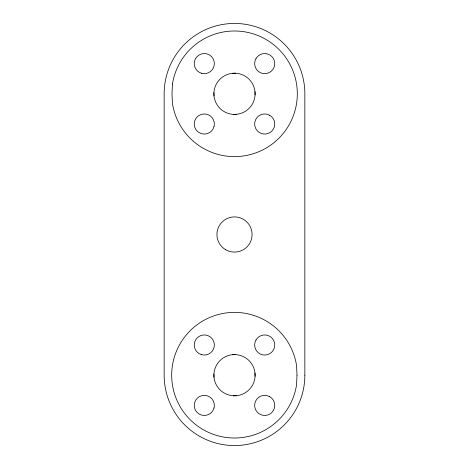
<?xml version="1.0" encoding="UTF-8"?>
<svg xmlns="http://www.w3.org/2000/svg" width="469" height="469" viewBox="0 0 469 469"><rect width="100%" height="100%" fill="white"/><g stroke="black" fill="none" stroke-linecap="round" stroke-linejoin="round"><path stroke-width="0.7" d="M232.378 73.305L235.608 73.228M233.392 114.372L236.622 114.295M232.378 354.705L235.608 354.628M233.392 395.772L236.622 395.695M254.995 91.678L255.072 94.908A20.601 20.601 0 0 1 223.256 111.065A20.601 20.601 0 0 1 225.173 75.427A20.601 20.601 0 0 1 255.072 94.908M254.995 373.078L255.072 376.308A20.601 20.601 0 0 1 223.256 392.465A20.601 20.601 0 0 1 225.173 356.827A20.601 20.601 0 0 1 255.072 376.308M213.928 92.692L214.005 95.922M213.928 374.092L214.005 377.322M172.463 83.974L171.982 93.8L172.463 103.626A62.811 62.811 0 0 0 268.708 146.48A62.811 62.811 0 0 0 268.708 41.12A62.811 62.811 0 0 0 172.463 83.974M297.018 375.2L296.537 385.026A62.811 62.811 0 0 1 200.292 427.88A62.811 62.811 0 0 1 200.292 322.52A62.811 62.811 0 0 1 296.537 365.374L297.018 375.2M214.005 126.601L213.002 129.028A10.048 10.048 0 0 1 197.191 131.109A10.048 10.048 0 0 1 199.272 115.298L201.699 114.295A10.048 10.048 0 0 1 214.005 126.601M255.998 58.572L254.995 60.999A10.048 10.048 0 0 0 267.301 73.305L269.728 72.302A10.048 10.048 0 0 0 271.809 56.491A10.048 10.048 0 0 0 255.998 58.572M214.005 408.001L213.002 410.428A10.048 10.048 0 0 1 197.191 412.509A10.048 10.048 0 0 1 199.272 396.698L201.699 395.695A10.048 10.048 0 0 1 214.005 408.001M255.998 339.972L254.995 342.399A10.048 10.048 0 0 0 267.301 354.705L269.728 353.702A10.048 10.048 0 0 0 271.809 337.891A10.048 10.048 0 0 0 255.998 339.972M201.699 73.305L199.272 72.302A10.048 10.048 0 0 1 197.191 56.491A10.048 10.048 0 0 1 213.002 58.572L214.005 60.999A10.048 10.048 0 0 1 201.699 73.305M269.728 115.298L267.301 114.295A10.048 10.048 0 0 0 254.995 126.601L255.998 129.028A10.048 10.048 0 0 0 271.809 131.109A10.048 10.048 0 0 0 269.728 115.298M201.699 354.705L199.272 353.702A10.048 10.048 0 0 1 197.191 337.891A10.048 10.048 0 0 1 213.002 339.972L214.005 342.399A10.048 10.048 0 0 1 201.699 354.705M269.728 396.698L267.301 395.695A10.048 10.048 0 0 0 254.995 408.001L255.998 410.428A10.048 10.048 0 0 0 271.809 412.509A10.048 10.048 0 0 0 269.728 396.698M304.85 375.2L304.85 93.8A70.35 70.35 0 0 0 234.5 23.45A70.35 70.35 0 0 0 164.15 93.8L164.15 375.2A70.35 70.35 0 0 0 234.5 445.55A70.35 70.35 0 0 0 304.85 375.2M225.706 249.731A17.588 17.588 0 0 0 252.088 234.5A17.588 17.588 0 0 0 225.706 219.269A17.588 17.588 0 0 0 225.706 249.731"/></g></svg>
